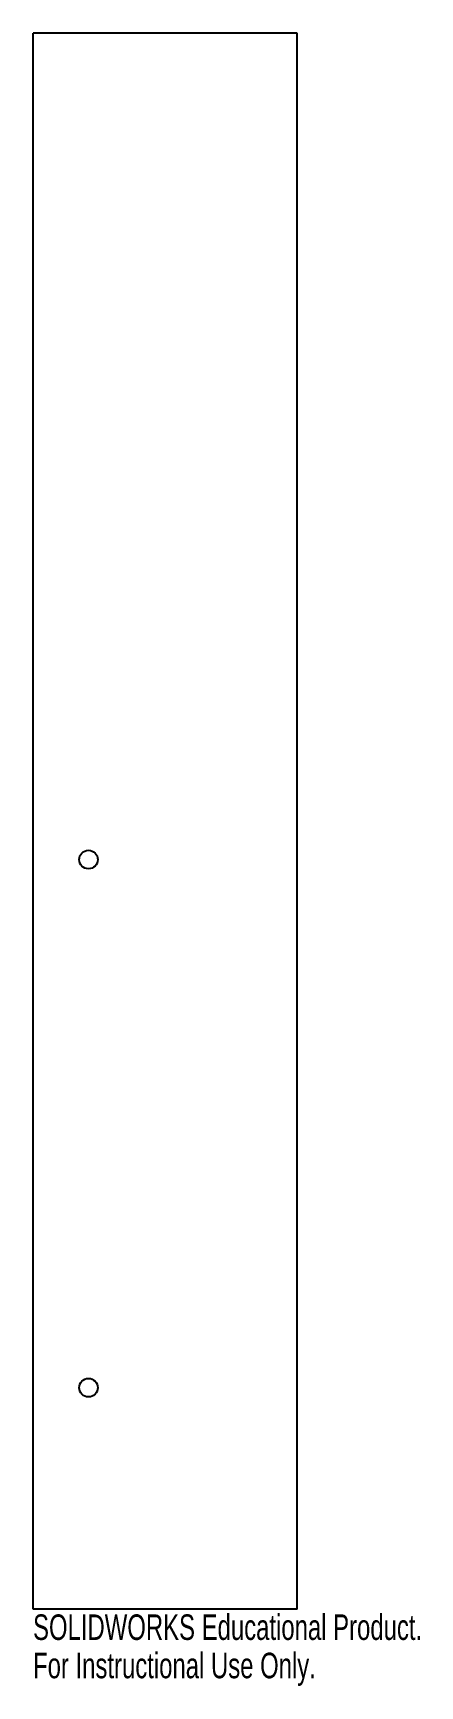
# Model space of a CAD drawing. Header units: millimetres. Extents: x 0 to 73, y -15 to 298.
import ezdxf

# ---------------------------------------------------------------- set-up
doc = ezdxf.new("R2010")
doc.units = ezdxf.units.MM
doc.styles.add('SLDTEXTSTYLE0', font='TXT', dxfattribs={"width": 0.7})

msp = doc.modelspace()

# ---------------------------------------------------------------- linework, layer by layer
at = {"color": 7, "linetype": 'Continuous', "lineweight": 25}
for p, q in [((0, 0), (0, 298.37)), ((50, 298.37), (0, 298.37)), ((50, 0), (50, 298.37)), ((50, 0), (0, 0))]:
    msp.add_line(p, q, dxfattribs=at)
for centre in [(10.5, 141.89), (10.5, 41.9)]:
    msp.add_circle(centre, 1.75, dxfattribs=at)

# ---------------------------------------------------------------- texts
at = {"color": 7, "linetype": 'Continuous', "char_height": 4.8336, "attachment_point": 1, "style": 'SLDTEXTSTYLE0'}
for s, insert in [('SOLIDWORKS Educational Product.', (0, -1.02)), ('For Instructional Use Only.', (0, -8.27))]:
    msp.add_mtext(s, dxfattribs=dict(at, insert=insert))

doc.saveas('drawing.dxf')
